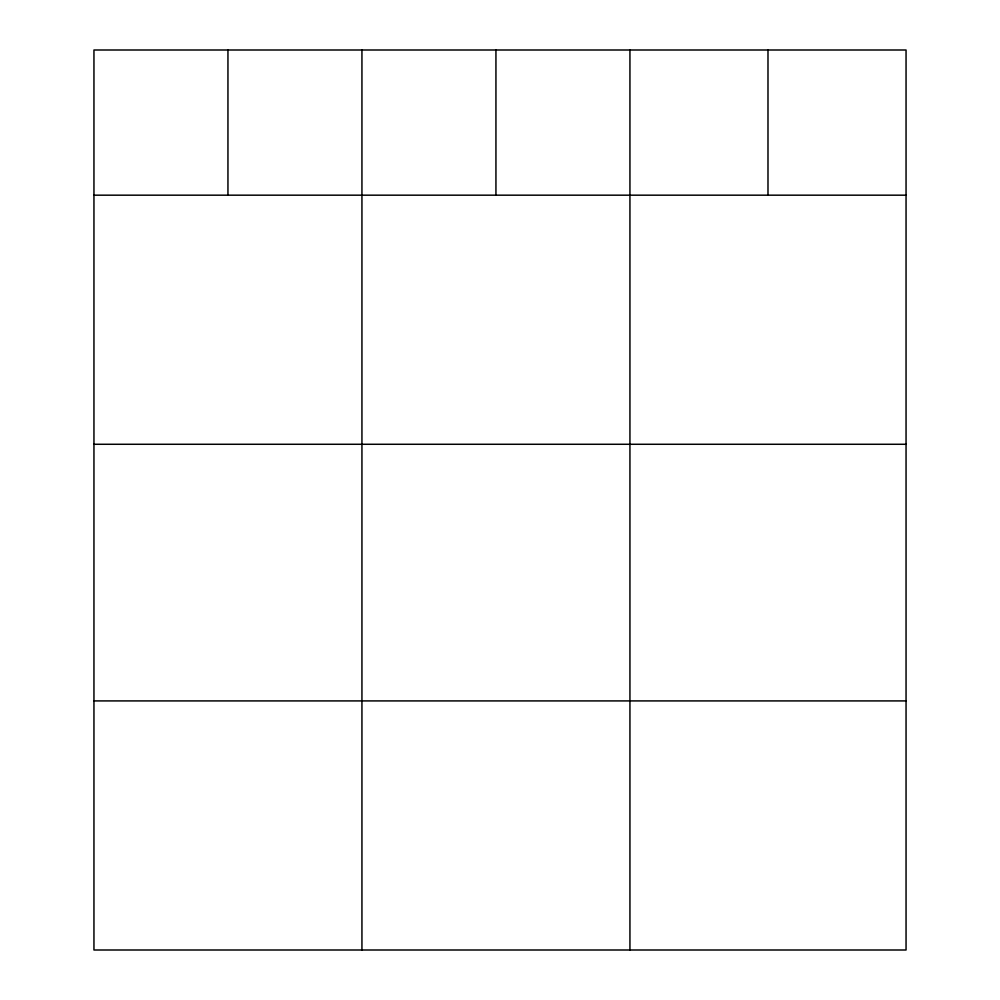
<?xml version="1.0" encoding="UTF-8"?>
<svg xmlns="http://www.w3.org/2000/svg" width="1000" height="1000" viewBox="0 0 1000 1000"><rect width="100%" height="100%" fill="white"/><g stroke="black" fill="none" stroke-linecap="round" stroke-linejoin="round"><path stroke-width="1.5" d="M906.05 195.175L906.05 950L93.95 950L93.95 50L906.05 50L906.05 195.175L93.95 195.175M93.95 444.275L906.05 444.275M93.95 700.913L906.05 700.913M767.987 50L767.987 195.175M629.938 50L629.938 950M495.938 50L495.938 195.175M361.938 50L361.938 950M227.95 50L227.95 195.175"/></g></svg>
